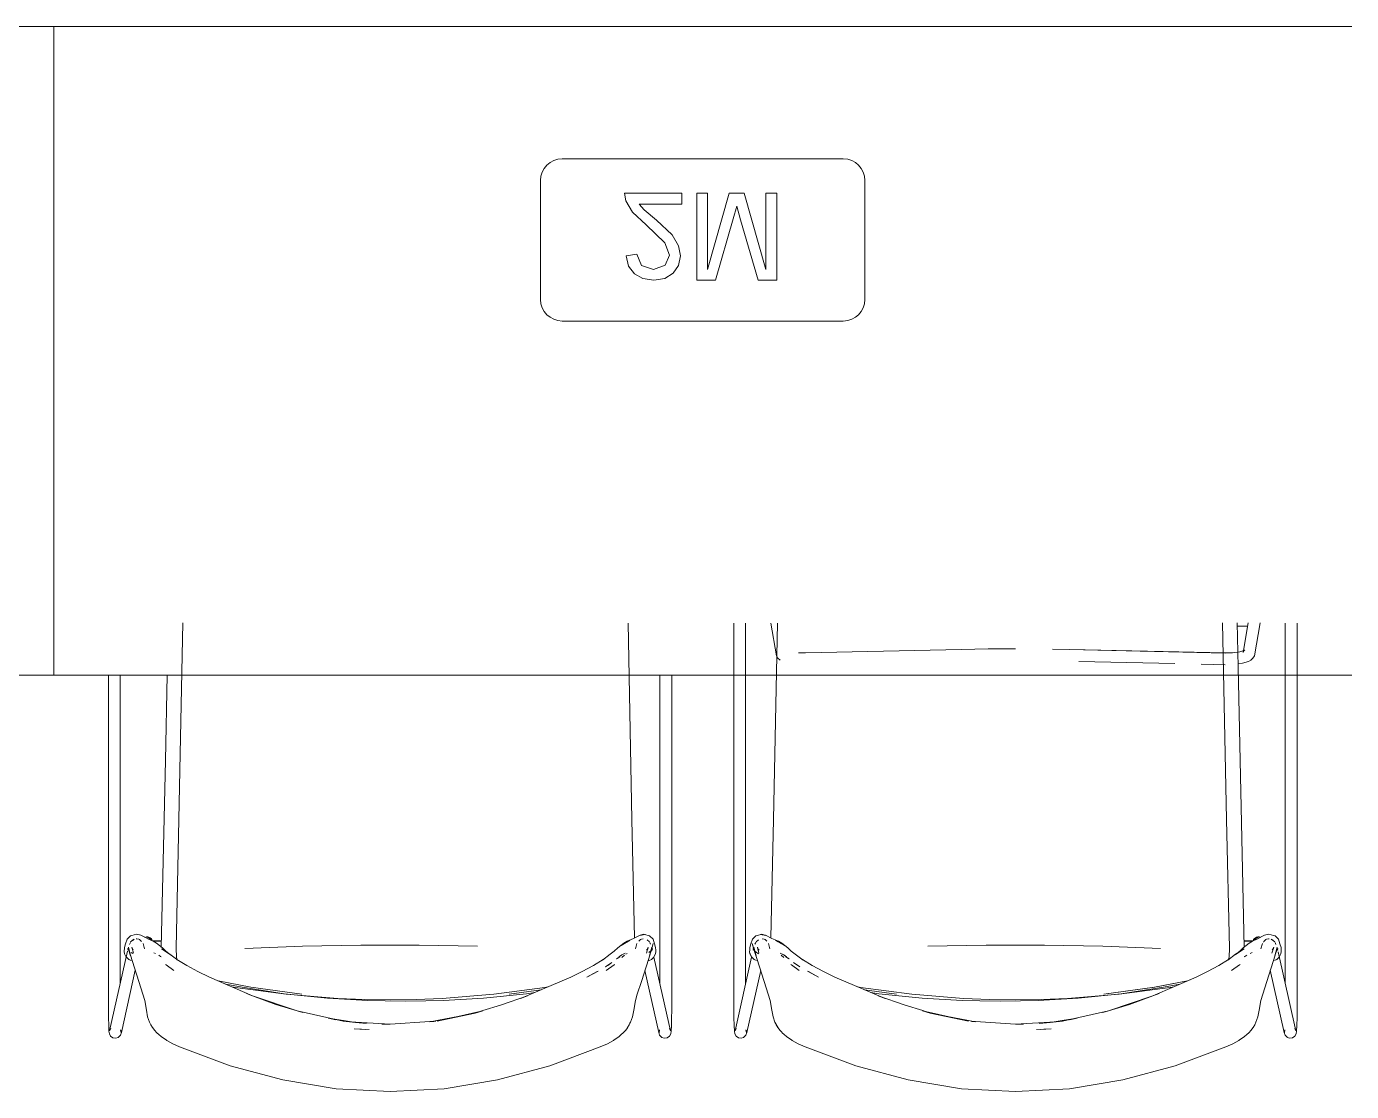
# Model space of a CAD drawing. Header units: millimetres. Extents: x 155927 to 326028, y -36033 to 97293.
# Drawn here: x 204776 to 206002, y 18546 to 19531 of the extents above; entities that cross this region are included whole.
import ezdxf

# ---------------------------------------------------------------- set-up
doc = ezdxf.new("R2010")
doc.units = ezdxf.units.MM
doc.header["$MEASUREMENT"] = 0
doc.layers.add('G-IMPT', color=8, linetype='CONTINUOUS', lineweight=9)
doc.layers.add('I-FURN', color=8, linetype='CONTINUOUS', lineweight=9)

msp = doc.modelspace()

# ---------------------------------------------------------------- linework, layer by layer
at = {"layer": 'G-IMPT'}
for p, q in [((204920.9, 18979.6), (204917.2, 18797.6)), ((205336.1, 18797.6), (205332.5, 18979.4)), ((205430.4, 18979.4), (205430.4, 18620.7)), ((205441.3, 18646.4), (205441.3, 18979.4)), ((205464.5, 18979.4), (205469.8, 18949.1)), ((205467.1, 18797.6), (205470.8, 18979.4)), ((205882.4, 18979.6), (205886, 18797.6)), ((205895.8, 18979.6), (205896.7, 18938.8)), ((205901.4, 18952.3), (205906.1, 18979.6)), ((205911.8, 18949.1), (205917.2, 18979.6)), ((205940.3, 18979.3), (205940.3, 18645.8)), ((205951.2, 18979.3), (205951.2, 18620.7)), ((205905.6, 18976.7), (205895.5, 18976.7)), ((205496.5, 18951.8), (205640.8, 18955.1)), ((205640.8, 18955.1), (205665.7, 18955.5)), ((205665.7, 18955.5), (205690.8, 18955.7)), ((205740.8, 18955.1), (205725, 18955.4)), ((205885.1, 18951.8), (205740.9, 18955)), ((205884.8, 18951.7), (205740.9, 18955)), ((205471.2, 18947), (205469.8, 18949.1)), ((205473.2, 18945), (205471.2, 18947)), ((205496.5, 18951.8), (205490.1, 18952)), ((205838.2, 18942), (205749.3, 18944)), ((205885.1, 18951.8), (205891.5, 18952)), ((205891.5, 18952), (205898.4, 18952.9)), ((205898.4, 18952.9), (205903, 18954.4)), ((205900.8, 18942.2), (205906.3, 18944)), ((205903, 18954.4), (205901.1, 18953)), ((205902.3, 18954.3), (205901.1, 18953)), ((205901.4, 18952.3), (205902.3, 18954.3)), ((205906.3, 18944), (205908.4, 18945)), ((205910.4, 18947), (205908.4, 18945)), ((205911.8, 18949.1), (205910.4, 18947)), ((204852.1, 18931.2), (204852.1, 18620.7)), ((204862.9, 18931.2), (204862.9, 18645.8)), ((204906.4, 18931.2), (204904.7, 18852.2)), ((205362, 18645.8), (205362, 18931.2)), ((205372.9, 18931.2), (205372.9, 18620.7)), ((205884.7, 18940.9), (205862.6, 18941.5)), ((205896.6, 18941.7), (205900.8, 18942.2)), ((205896.7, 18938.8), (205898.5, 18852.2)), ((204900.9, 18679.3), (204904.7, 18852.2)), ((205902.4, 18679.3), (205898.5, 18852.2)), ((204914.6, 18678.8), (204917.2, 18797.6)), ((205338.6, 18688.2), (205336.1, 18797.6)), ((205464.7, 18688.2), (205467.1, 18797.6)), ((205888.7, 18678.8), (205886, 18797.6)), ((204869.3, 18686.9), (204867.9, 18682.7)), ((204869.3, 18686.9), (204872.5, 18690)), ((204872.5, 18690), (204873.8, 18690.5)), ((204875.3, 18686.7), (204872.6, 18684.5)), ((204873.8, 18690.5), (204878, 18691.7)), ((204874.2, 18685.7), (204875.8, 18686.9)), ((204874.2, 18685.7), (204874.8, 18686.1)), ((204875.8, 18686.9), (204874.8, 18686.1)), ((204877.8, 18687.4), (204878.4, 18687.3)), ((204882.1, 18690.8), (204878, 18691.7)), ((204880.3, 18686.9), (204878.4, 18687.3)), ((204880.9, 18686.6), (204880.3, 18686.9)), ((204880.9, 18686.6), (204882.7, 18684.9)), ((204882.1, 18690.8), (204890.5, 18686.4)), ((204893.4, 18685.2), (204888.5, 18687.4)), ((204888.5, 18687.4), (204890.5, 18686.4)), ((204901.1, 18685.7), (204893, 18685.4)), ((204893.7, 18685), (204900, 18685.3)), ((204893.7, 18685), (204901.1, 18685.3)), ((205326.1, 18681.2), (205334.4, 18686)), ((205329.7, 18683.5), (205334.4, 18686)), ((205331.6, 18685.2), (205337.6, 18687.7)), ((205343.6, 18690.7), (205337.6, 18687.7)), ((205344, 18686.6), (205342.4, 18685.1)), ((205346.9, 18691.7), (205343.2, 18690.4)), ((205348.3, 18691.2), (205343.2, 18690.4)), ((205348.3, 18691.2), (205343.6, 18690.7)), ((205344, 18686.6), (205345, 18687.1)), ((205346.6, 18687.3), (205345, 18687.1)), ((205346.9, 18691.7), (205351.1, 18690.5)), ((205350.1, 18686.5), (205352.4, 18684.5)), ((205351.1, 18690.5), (205352.4, 18690)), ((205352.4, 18690), (205355.7, 18686.9)), ((205357.1, 18682.7), (205355.7, 18686.9)), ((205446.2, 18682.7), (205447.6, 18686.9)), ((205450.8, 18690), (205447.6, 18686.9)), ((205452.2, 18690.5), (205450.8, 18690)), ((205453.2, 18686.5), (205450.9, 18684.5)), ((205456.4, 18691.7), (205452.2, 18690.5)), ((205455, 18691.2), (205460, 18690.4)), ((205455, 18691.2), (205459.6, 18690.7)), ((205456.4, 18691.7), (205460, 18690.4)), ((205456.7, 18687.3), (205458.3, 18687.1)), ((205459.2, 18686.6), (205458.3, 18687.1)), ((205459.2, 18686.6), (205460.9, 18685.1)), ((205459.6, 18690.7), (205465.6, 18687.7)), ((205471.7, 18685.2), (205465.6, 18687.7)), ((205473.5, 18683.5), (205468.9, 18686)), ((205471.5, 18684.5), (205468.9, 18686)), ((205902.2, 18685.7), (205910.3, 18685.4)), ((205909.5, 18685), (205902.2, 18685.3)), ((205909.5, 18685), (205903.3, 18685.3)), ((205909.9, 18685.2), (205914.7, 18687.4)), ((205921.2, 18690.8), (205912.7, 18686.4)), ((205914.7, 18687.4), (205912.7, 18686.4)), ((205922.4, 18686.6), (205920.5, 18684.9)), ((205921.2, 18690.8), (205925.2, 18691.7)), ((205922.4, 18686.6), (205922.9, 18686.9)), ((205922.9, 18686.9), (205924.9, 18687.3)), ((205925.5, 18687.4), (205924.9, 18687.3)), ((205929.4, 18690.5), (205925.2, 18691.7)), ((205929, 18685.7), (205927.4, 18686.9)), ((205927.4, 18686.9), (205928.5, 18686.1)), ((205928, 18686.7), (205930.6, 18684.5)), ((205929, 18685.7), (205928.5, 18686.1)), ((205930.8, 18690), (205929.4, 18690.5)), ((205934, 18686.9), (205930.8, 18690)), ((205934, 18686.9), (205935.4, 18682.7)), ((204869.7, 18675.9), (204853.1, 18602.3)), ((204866.9, 18679.4), (204866.7, 18675.4)), ((204867, 18673.7), (204866.7, 18675.4)), ((204866.9, 18679.4), (204867.9, 18682.7)), ((204867, 18673.7), (204867, 18673.4)), ((204867, 18673.4), (204868.4, 18670.5)), ((204870.3, 18678.7), (204869.9, 18676.7)), ((204871.4, 18675.1), (204869.9, 18678.3)), ((204871.2, 18676.2), (204869.9, 18678.3)), ((204872.3, 18672.2), (204870.5, 18679.7)), ((204870.5, 18679.7), (204872.5, 18671.6)), ((204871.4, 18675.1), (204870.7, 18677.4)), ((204870.7, 18677.4), (204872.5, 18671.6)), ((204871.2, 18676.2), (204871.6, 18675.9)), ((204871.5, 18682.2), (204872.3, 18683.9)), ((204871.9, 18682.7), (204872.3, 18683.9)), ((204874.5, 18673.8), (204873.1, 18674.6)), ((204873.7, 18679.7), (204874.7, 18677.6)), ((204873.7, 18679.7), (204875.3, 18674.1)), ((204875, 18677.3), (204873.9, 18678.4)), ((204873.9, 18678.4), (204874.7, 18677.6)), ((204875, 18677.3), (204874.3, 18677.9)), ((204884.1, 18683), (204885.5, 18678.2)), ((204893.4, 18685.2), (204896.5, 18683.3)), ((204895.5, 18673.8), (204894.1, 18674.4)), ((204896.5, 18683.3), (204901.9, 18679)), ((204901.1, 18678.1), (204908.8, 18673)), ((204901.1, 18678.1), (204909.3, 18672.5)), ((204905.1, 18676), (204901.9, 18679)), ((204905.1, 18676), (204909.3, 18672.5)), ((204908.8, 18673), (204916.2, 18667.6)), ((204915, 18670.4), (204914.6, 18678.8)), ((204978.3, 18678.3), (205031.5, 18680.4)), ((205085.4, 18681.4), (205031.5, 18680.4)), ((205085.4, 18681.4), (205139.5, 18681.4)), ((205193.4, 18680.4), (205139.5, 18681.4)), ((205316.1, 18673), (205308.8, 18667.6)), ((205316.1, 18673), (205319.8, 18676)), ((205323, 18679), (205319.8, 18676)), ((205328.5, 18683.3), (205323, 18679)), ((205329.7, 18683.5), (205326.1, 18681.2)), ((205330, 18674), (205326.2, 18672.1)), ((205326.8, 18672.4), (205330, 18674)), ((205331.6, 18685.2), (205328.5, 18683.3)), ((205330.4, 18673.2), (205331.6, 18673.9)), ((205340.8, 18683.1), (205339.5, 18678.2)), ((205351, 18678.4), (205349.5, 18676.9)), ((205349.5, 18676.9), (205350.6, 18677.8)), ((205351.2, 18679.6), (205349.7, 18674.1)), ((205351.2, 18679.6), (205350, 18677.2)), ((205351, 18678.4), (205350, 18677.2)), ((205354.2, 18677.4), (205351.7, 18669.1)), ((205353.7, 18676.2), (205351.9, 18674.6)), ((205354.4, 18679.7), (205352.3, 18671.6)), ((205353.1, 18682.7), (205352.6, 18683.9)), ((205352.6, 18683.9), (205353.4, 18682.3)), ((205354.4, 18679.7), (205352.7, 18672.8)), ((205355.9, 18683), (205353.5, 18675.1)), ((205355, 18678.3), (205353.5, 18675.1)), ((205355, 18678.3), (205353.7, 18676.2)), ((205355.9, 18683), (205354.2, 18677.4)), ((205355, 18676.7), (205354.6, 18678.6)), ((205358, 18673.7), (205356.3, 18670.3)), ((205356.3, 18670.3), (205357.9, 18673.4)), ((205358, 18673.7), (205356.5, 18670.5)), ((205357.1, 18682.7), (205358, 18679.4)), ((205358, 18673.7), (205357.9, 18673.4)), ((205358, 18679.4), (205358.2, 18676.7)), ((205358, 18673.7), (205358.3, 18675.4)), ((205358.2, 18676.7), (205358.3, 18675.4)), ((205445.1, 18676.7), (205445, 18675.4)), ((205445.3, 18673.7), (205445, 18675.4)), ((205445.2, 18679.4), (205445.1, 18676.7)), ((205446.2, 18682.7), (205445.2, 18679.4)), ((205445.3, 18673.7), (205447, 18670.3)), ((205445.3, 18673.7), (205445.4, 18673.4)), ((205445.3, 18673.7), (205446.8, 18670.5)), ((205447, 18670.3), (205445.4, 18673.4)), ((205447.4, 18683), (205449, 18677.4)), ((205447.4, 18683), (205449.8, 18675.1)), ((205448.2, 18676.7), (205448.7, 18678.6)), ((205448.3, 18678.3), (205449.6, 18676.2)), ((205448.3, 18678.3), (205449.8, 18675.1)), ((205448.9, 18679.7), (205450.9, 18671.6)), ((205448.9, 18679.7), (205450.6, 18672.8)), ((205449, 18677.4), (205451.6, 18669.1)), ((205449.6, 18676.2), (205451.4, 18674.6)), ((205450.7, 18683.9), (205449.9, 18682.3)), ((205450.2, 18682.7), (205450.7, 18683.9)), ((205453.2, 18673.6), (205451.4, 18674.6)), ((205452.1, 18679.6), (205453.3, 18677.2)), ((205452.1, 18679.6), (205453.6, 18674.1)), ((205452.3, 18678.4), (205453.3, 18677.2)), ((205452.3, 18678.4), (205453.7, 18676.9)), ((205453.7, 18676.9), (205452.7, 18677.8)), ((205462.4, 18683.1), (205463.8, 18678.2)), ((205471.7, 18685.2), (205474.8, 18683.3)), ((205477.2, 18681.2), (205471.8, 18684.3)), ((205476.5, 18672.4), (205473.3, 18674)), ((205473.3, 18674), (205477, 18672.1)), ((205473.5, 18683.5), (205477.2, 18681.2)), ((205474.8, 18683.3), (205480.2, 18679)), ((205480.2, 18679), (205483.4, 18676)), ((205487.2, 18673), (205483.4, 18676)), ((205487.2, 18673), (205494.5, 18667.6)), ((205609.9, 18680.4), (205663.8, 18681.4)), ((205717.8, 18681.4), (205663.8, 18681.4)), ((205717.8, 18681.4), (205771.7, 18680.4)), ((205825, 18678.3), (205771.7, 18680.4)), ((205894.4, 18673), (205887.1, 18667.6)), ((205888.3, 18670.4), (205888.7, 18678.8)), ((205902.2, 18678.1), (205893.9, 18672.5)), ((205898.2, 18676), (205893.9, 18672.5)), ((205902.2, 18678.1), (205894.4, 18673)), ((205898.2, 18676), (205901.4, 18679)), ((205906.8, 18683.3), (205901.4, 18679)), ((205909.9, 18685.2), (205906.8, 18683.3)), ((205907.8, 18673.8), (205909.7, 18674.6)), ((205919.1, 18683), (205917.8, 18678.2)), ((205920.1, 18684.3), (205920.5, 18684.9)), ((205929.6, 18679.7), (205928, 18674.1)), ((205928.3, 18677.3), (205929.3, 18678.4)), ((205928.3, 18677.3), (205929, 18677.9)), ((205929.6, 18679.7), (205928.6, 18677.6)), ((205929.3, 18678.4), (205928.6, 18677.6)), ((205932.7, 18679.7), (205930.7, 18671.6)), ((205932.6, 18677.4), (205930.7, 18671.6)), ((205931.4, 18682.7), (205930.9, 18683.9)), ((205931.7, 18682.2), (205930.9, 18683.9)), ((205931, 18672.2), (205932.7, 18679.7)), ((205931.8, 18675.1), (205933.3, 18678.3)), ((205931.8, 18675.1), (205932.6, 18677.4)), ((205932, 18676.2), (205933.3, 18678.3)), ((205932.9, 18678.7), (205933.4, 18676.7)), ((205933.7, 18675.3), (205950.1, 18602.3)), ((205936.2, 18673.4), (205934.8, 18670.5)), ((205936.4, 18679.4), (205935.4, 18682.7)), ((205936.3, 18673.7), (205936.2, 18673.4)), ((205936.3, 18673.7), (205936.6, 18675.4)), ((205936.4, 18679.4), (205936.6, 18675.4)), ((204868.6, 18670.3), (204868.4, 18670.5)), ((204868.6, 18670.3), (204870.5, 18668.4)), ((204873, 18667.2), (204870.5, 18668.4)), ((204870.7, 18668.3), (204870.5, 18668.4)), ((204873.1, 18667.2), (204870.5, 18668.4)), ((204870.7, 18668.3), (204873.1, 18667.2)), ((204872.3, 18672.2), (204876.1, 18660.5)), ((204873, 18667.2), (204873.1, 18667.2)), ((204898.7, 18672.1), (204900.3, 18671)), ((204900.9, 18670.7), (204900.3, 18671)), ((204904.8, 18663.7), (204905.3, 18663.3)), ((204905.3, 18663.3), (204912.6, 18658)), ((204915.7, 18667.5), (204915, 18670.4)), ((204924.4, 18662.7), (204915.4, 18668.1)), ((204916.2, 18667.6), (204915.4, 18668.1)), ((204934.8, 18657.2), (204924.4, 18662.7)), ((205290.1, 18657.2), (205300.5, 18662.7)), ((205309.5, 18668.1), (205300.5, 18662.7)), ((205309.5, 18668.1), (205308.8, 18667.6)), ((205317.7, 18665.5), (205311.7, 18661.5)), ((205311.7, 18661.5), (205313.7, 18662.8)), ((205312.4, 18658), (205319.7, 18663.3)), ((205317.7, 18665.5), (205313.7, 18662.8)), ((205320.2, 18663.7), (205319.7, 18663.3)), ((205325, 18670.8), (205321.9, 18668.7)), ((205322.5, 18669.1), (205321.9, 18668.7)), ((205322.5, 18669.1), (205325, 18670.8)), ((205326.8, 18672.4), (205324.1, 18670.7)), ((205324.6, 18671), (205324.1, 18670.7)), ((205326.8, 18672.4), (205324.6, 18671)), ((205326.8, 18672.4), (205326.2, 18672.1)), ((205329.2, 18672.3), (205326.7, 18670.2)), ((205344.9, 18648), (205351.7, 18669.1)), ((205352, 18667.2), (205351.9, 18667.2)), ((205352, 18667.2), (205354.2, 18668.3)), ((205352.3, 18671.6), (205352.7, 18672.8)), ((205354.2, 18668.3), (205354.4, 18668.4)), ((205356.5, 18670.5), (205354.4, 18668.4)), ((205354.7, 18668.7), (205356.5, 18670.5)), ((205354.7, 18668.7), (205356.3, 18670.3)), ((205356.3, 18670.3), (205356.5, 18670.5)), ((205371.8, 18602.3), (205356.4, 18670.5)), ((205431.5, 18602.3), (205446.8, 18670.5)), ((205448.6, 18668.7), (205446.8, 18670.5)), ((205447, 18670.3), (205446.8, 18670.5)), ((205446.8, 18670.5), (205448.9, 18668.4)), ((205448.6, 18668.7), (205447, 18670.3)), ((205449.1, 18668.3), (205448.9, 18668.4)), ((205451.3, 18667.2), (205449.1, 18668.3)), ((205450.9, 18671.6), (205450.6, 18672.8)), ((205451.3, 18667.2), (205451.4, 18667.2)), ((205458.4, 18648), (205451.6, 18669.1)), ((205474.1, 18672.3), (205476.5, 18670.2)), ((205476.5, 18672.4), (205477, 18672.1)), ((205476.5, 18672.4), (205478.6, 18671)), ((205476.5, 18672.4), (205479.2, 18670.7)), ((205480.8, 18669.1), (205478.3, 18670.8)), ((205478.3, 18670.8), (205481.4, 18668.7)), ((205478.6, 18671), (205479.2, 18670.7)), ((205480.8, 18669.1), (205481.4, 18668.7)), ((205483.1, 18663.7), (205483.6, 18663.3)), ((205490.9, 18658), (205483.6, 18663.3)), ((205485.6, 18665.5), (205491.5, 18661.5)), ((205485.6, 18665.5), (205489.6, 18662.8)), ((205491.5, 18661.5), (205489.6, 18662.8)), ((205493.8, 18668.1), (205494.5, 18667.6)), ((205493.8, 18668.1), (205502.7, 18662.7)), ((205513.2, 18657.2), (205502.7, 18662.7)), ((205868.4, 18657.2), (205878.9, 18662.7)), ((205878.9, 18662.7), (205887.8, 18668.1)), ((205887.1, 18667.6), (205887.8, 18668.1)), ((205887.6, 18667.5), (205888.3, 18670.4)), ((205898, 18663.3), (205890.7, 18658)), ((205898.5, 18663.7), (205898, 18663.3)), ((205902.4, 18670.7), (205903, 18671)), ((205904.6, 18672.1), (205903, 18671)), ((205931, 18672.2), (205927.1, 18660.5)), ((205930.2, 18667.2), (205932.7, 18668.4)), ((205932.5, 18668.3), (205930.2, 18667.2)), ((205930.3, 18667.2), (205930.2, 18667.2)), ((205930.3, 18667.2), (205932.7, 18668.4)), ((205932.5, 18668.3), (205932.7, 18668.4)), ((205934.6, 18670.3), (205932.7, 18668.4)), ((205934.6, 18670.3), (205934.8, 18670.5)), ((204864, 18600.7), (204876.9, 18658.3)), ((204876.1, 18660.5), (204880, 18648)), ((204934.8, 18657.2), (204945.4, 18652)), ((204954.8, 18647.8), (204945.4, 18652)), ((204954.8, 18647.8), (204945.4, 18651.9)), ((204985.4, 18634.7), (204945.4, 18651.9)), ((205279.5, 18652), (205233.1, 18632.1)), ((205279.5, 18652), (205290.1, 18657.2)), ((205304.9, 18657.5), (205294.5, 18652)), ((205294.5, 18652), (205303.9, 18657)), ((205304.9, 18657.5), (205303.9, 18657)), ((205348.1, 18658.1), (205360.9, 18600.7)), ((205455.2, 18658.1), (205442.3, 18600.7)), ((205498.4, 18657.5), (205508.8, 18652)), ((205498.4, 18657.5), (205499.3, 18657)), ((205508.8, 18652), (205499.3, 18657)), ((205523.8, 18652), (205513.2, 18657.2)), ((205523.8, 18652), (205570.2, 18632.1)), ((205817.9, 18634.7), (205857.9, 18651.9)), ((205848.5, 18647.8), (205857.8, 18652)), ((205848.5, 18647.8), (205857.9, 18651.9)), ((205868.4, 18657.2), (205857.8, 18652)), ((205927.1, 18660.5), (205923.3, 18648)), ((205939.3, 18600.7), (205926.4, 18658.3)), ((204880, 18648), (204883.9, 18636)), ((204983.8, 18642.6), (204953.5, 18648.4)), ((204953.5, 18648.4), (204983.6, 18642.7)), ((204975.6, 18642.5), (204960.5, 18645.4)), ((204969.2, 18642.4), (204966, 18643)), ((205016.5, 18636), (204969.2, 18642.4)), ((204975.6, 18642.5), (205014.7, 18636.6)), ((204979.6, 18636.9), (204985.4, 18634.7)), ((204979.6, 18636.9), (204985.4, 18634.7)), ((205030.9, 18636.2), (204983.6, 18642.7)), ((204983.8, 18642.6), (205030.9, 18636.2)), ((205014.7, 18636.6), (205054.5, 18632.5)), ((205198.9, 18632.5), (205238.6, 18636.6)), ((205208.4, 18636), (205255.7, 18642.4)), ((205252.1, 18640.3), (205222.5, 18636.2)), ((205252.1, 18640.3), (205222.5, 18636.2)), ((205246.3, 18637.8), (205238.6, 18636.6)), ((205255.7, 18642.4), (205258.3, 18642.9)), ((205341.1, 18636), (205344.9, 18648)), ((205462.2, 18636), (205458.4, 18648)), ((205547.6, 18642.4), (205544.9, 18642.9)), ((205594.9, 18636), (205547.6, 18642.4)), ((205551.1, 18640.3), (205580.8, 18636.2)), ((205551.2, 18640.3), (205580.8, 18636.2)), ((205557, 18637.8), (205564.6, 18636.6)), ((205604.4, 18632.5), (205564.6, 18636.6)), ((205788.5, 18636.6), (205748.8, 18632.5)), ((205772.4, 18636.2), (205819.6, 18642.7)), ((205819.5, 18642.6), (205772.4, 18636.2)), ((205786.7, 18636), (205834, 18642.4)), ((205827.7, 18642.5), (205788.5, 18636.6)), ((205823.6, 18636.9), (205817.9, 18634.7)), ((205823.6, 18636.9), (205817.9, 18634.7)), ((205819.5, 18642.6), (205849.8, 18648.4)), ((205849.8, 18648.4), (205819.6, 18642.7)), ((205827.7, 18642.5), (205842.8, 18645.4)), ((205834, 18642.4), (205837.2, 18643)), ((205923.3, 18648), (205919.4, 18636)), ((204885.6, 18630.4), (204883.9, 18636)), ((204887.2, 18621.2), (204885.6, 18630.4)), ((204985.4, 18634.7), (205026.6, 18620.6)), ((204985.4, 18634.7), (205006.9, 18626.7)), ((204985.4, 18634.7), (205006.9, 18626.7)), ((205026.6, 18620.6), (205006.9, 18626.7)), ((205006.9, 18626.7), (205026.6, 18620.7)), ((205064.3, 18632.2), (205016.5, 18636)), ((205054.5, 18632.5), (205091.6, 18630.4)), ((205064.3, 18632.2), (205088.4, 18631.2)), ((205088.4, 18631.2), (205112.5, 18630.9)), ((205091.6, 18630.4), (205107.8, 18630.1)), ((205107.8, 18630.1), (205126.7, 18629.7)), ((205112.5, 18630.9), (205136.5, 18631.3)), ((205145.5, 18630.1), (205126.7, 18629.7)), ((205160.6, 18632.2), (205136.5, 18631.3)), ((205145.5, 18630.1), (205161.8, 18630.4)), ((205208.4, 18636), (205160.6, 18632.2)), ((205198.9, 18632.5), (205161.8, 18630.4)), ((205214.5, 18626.1), (205198.3, 18620.9)), ((205214.5, 18626.1), (205239.5, 18634.7)), ((205239.5, 18634.7), (205233.1, 18632.1)), ((205339.4, 18630.4), (205337.8, 18621.2)), ((205339.4, 18630.4), (205341.1, 18636)), ((205463.9, 18630.4), (205462.2, 18636)), ((205463.9, 18630.4), (205465.5, 18621.2)), ((205588.8, 18626.1), (205563.7, 18634.7)), ((205563.7, 18634.7), (205570.2, 18632.1)), ((205588.8, 18626.1), (205605, 18620.9)), ((205594.9, 18636), (205642.7, 18632.2)), ((205604.4, 18632.5), (205641.4, 18630.4)), ((205657.7, 18630.1), (205641.4, 18630.4)), ((205642.7, 18632.2), (205666.7, 18631.3)), ((205657.7, 18630.1), (205676.6, 18629.7)), ((205690.8, 18630.9), (205666.7, 18631.3)), ((205695.4, 18630.1), (205676.6, 18629.7)), ((205714.9, 18631.2), (205690.8, 18630.9)), ((205711.7, 18630.4), (205695.4, 18630.1)), ((205748.8, 18632.5), (205711.7, 18630.4)), ((205738.9, 18632.2), (205714.9, 18631.2)), ((205738.9, 18632.2), (205786.7, 18636)), ((205817.9, 18634.7), (205776.7, 18620.6)), ((205776.7, 18620.6), (205796.4, 18626.7)), ((205796.4, 18626.7), (205776.7, 18620.7)), ((205817.9, 18634.7), (205796.4, 18626.7)), ((205817.9, 18634.7), (205796.4, 18626.7)), ((205916.1, 18621.2), (205917.7, 18630.4)), ((205917.7, 18630.4), (205919.4, 18636)), ((204852.1, 18614.5), (204852.1, 18620.7)), ((204852.1, 18614.5), (204852.3, 18607.3)), ((204887.2, 18621.2), (204888.3, 18615.1)), ((204890.1, 18610.2), (204888.3, 18615.1)), ((205031.8, 18619.2), (205026.6, 18620.7)), ((205069.1, 18611.3), (205026.6, 18620.6)), ((205026.6, 18620.6), (205031.8, 18619.2)), ((205055.3, 18613.8), (205062.4, 18612.5)), ((205055.3, 18613.8), (205069.4, 18611.7)), ((205155.8, 18611.7), (205191.3, 18618.7)), ((205198.4, 18620.6), (205155.9, 18611.3)), ((205191.3, 18618.7), (205155.9, 18611.3)), ((205191.3, 18618.7), (205198.3, 18620.9)), ((205198.4, 18620.6), (205191.3, 18618.7)), ((205336.7, 18615.1), (205334.9, 18610.2)), ((205337.8, 18621.2), (205336.7, 18615.1)), ((205372.7, 18607.3), (205372.8, 18614.5)), ((205372.9, 18620.7), (205372.8, 18614.5)), ((205430.4, 18620.7), (205430.4, 18614.5)), ((205430.6, 18607.3), (205430.4, 18614.5)), ((205465.5, 18621.2), (205466.6, 18615.1)), ((205466.6, 18615.1), (205468.4, 18610.2)), ((205604.9, 18620.6), (205612, 18618.7)), ((205604.9, 18620.6), (205647.4, 18611.3)), ((205612, 18618.7), (205605, 18620.9)), ((205647.5, 18611.7), (205612, 18618.7)), ((205612, 18618.7), (205647.4, 18611.3)), ((205748, 18613.8), (205733.9, 18611.7)), ((205734.2, 18611.3), (205776.7, 18620.6)), ((205748, 18613.8), (205740.8, 18612.5)), ((205771.5, 18619.2), (205776.7, 18620.7)), ((205776.7, 18620.6), (205771.5, 18619.2)), ((205913.2, 18610.2), (205915, 18615.1)), ((205916.1, 18621.2), (205915, 18615.1)), ((205951.2, 18614.5), (205951, 18607.3)), ((205951.2, 18614.5), (205951.2, 18620.7)), ((204852.3, 18607.3), (204852.5, 18602)), ((204852.5, 18602), (204852.9, 18599.6)), ((204852.9, 18599.6), (204854.1, 18597.3)), ((204853.1, 18602.3), (204854.2, 18604.5)), ((204854, 18604.2), (204854.2, 18604.5)), ((204864, 18600.7), (204863.2, 18598.2)), ((204863.3, 18603.1), (204863.7, 18600.5)), ((204863.4, 18602.8), (204863.7, 18600.5)), ((204890.1, 18610.2), (204891.3, 18607.9)), ((204892.8, 18605.4), (204891.3, 18607.9)), ((204893.1, 18604.9), (204892.8, 18605.4)), ((204893.1, 18604.9), (204894.6, 18603)), ((204894.6, 18603), (204896.8, 18600.5)), ((204896.8, 18600.5), (204898.6, 18598.7)), ((205069.1, 18611.3), (205090.7, 18608.9)), ((205069.1, 18611.3), (205080.4, 18610)), ((205069.4, 18611.7), (205080.4, 18610)), ((205112.5, 18608.3), (205075.5, 18610.6)), ((205075.5, 18610.6), (205080.4, 18610)), ((205089.6, 18603.6), (205079.4, 18604.1)), ((205079.4, 18604.1), (205093, 18603.4)), ((205090.7, 18608.9), (205080.4, 18610)), ((205112.5, 18608.3), (205105, 18608.4)), ((205112.5, 18608.3), (205105, 18608.4)), ((205149.4, 18610.8), (205112.5, 18608.3)), ((205149.4, 18610.6), (205155.8, 18611.7)), ((205149.4, 18610.8), (205154.8, 18611.2)), ((205149.4, 18610.6), (205152.9, 18611)), ((205328.1, 18600.5), (205326.3, 18598.7)), ((205328.1, 18600.5), (205328.6, 18601.1)), ((205330.4, 18603), (205328.6, 18601.1)), ((205331.9, 18604.9), (205330.4, 18603)), ((205331.9, 18604.9), (205334.9, 18610.2)), ((205334.3, 18609.2), (205331.9, 18604.9)), ((205331.9, 18604.9), (205332.1, 18605.4)), ((205332.1, 18605.4), (205333.7, 18607.9)), ((205333.7, 18607.9), (205334.9, 18610.2)), ((205334.3, 18609.2), (205334.9, 18610.2)), ((205360.9, 18600.7), (205361.7, 18598.2)), ((205361.7, 18603.1), (205361.2, 18600.5)), ((205361.5, 18602.8), (205361.2, 18600.5)), ((205371.8, 18602.3), (205370.8, 18604.4)), ((205370.8, 18604.4), (205371, 18604.2)), ((205372, 18599.6), (205370.8, 18597.3)), ((205372, 18599.6), (205372.4, 18602)), ((205372.4, 18602), (205372.7, 18607.3)), ((205430.9, 18602), (205430.6, 18607.3)), ((205431.2, 18599.6), (205430.9, 18602)), ((205431.2, 18599.6), (205432.4, 18597.3)), ((205431.5, 18602.3), (205432.5, 18604.4)), ((205432.5, 18604.4), (205432.3, 18604.2)), ((205442.3, 18600.7), (205441.5, 18598.2)), ((205441.6, 18603.1), (205442.1, 18600.5)), ((205441.7, 18602.8), (205442.1, 18600.5)), ((205469, 18609.2), (205468.4, 18610.2)), ((205471.4, 18604.9), (205468.4, 18610.2)), ((205469.6, 18607.9), (205468.4, 18610.2)), ((205469, 18609.2), (205471.4, 18604.9)), ((205471.1, 18605.4), (205469.6, 18607.9)), ((205471.4, 18604.9), (205471.1, 18605.4)), ((205471.4, 18604.9), (205472.9, 18603)), ((205472.9, 18603), (205474.6, 18601.1)), ((205475.1, 18600.5), (205474.6, 18601.1)), ((205475.1, 18600.5), (205477, 18598.7)), ((205653.8, 18610.6), (205647.5, 18611.7)), ((205653.9, 18610.8), (205649.7, 18611.1)), ((205653.8, 18610.6), (205650.4, 18611)), ((205653.9, 18610.8), (205690.8, 18608.3)), ((205690.8, 18608.3), (205727.8, 18610.6)), ((205690.8, 18608.3), (205698.3, 18608.4)), ((205690.8, 18608.3), (205698.3, 18608.4)), ((205723.9, 18604.1), (205710.3, 18603.4)), ((205734.2, 18611.3), (205712.6, 18608.9)), ((205712.6, 18608.9), (205722.8, 18610)), ((205714.4, 18603.6), (205723.9, 18604.1)), ((205733.9, 18611.7), (205722.8, 18610)), ((205734.2, 18611.3), (205722.8, 18610)), ((205727.8, 18610.6), (205722.8, 18610)), ((205906.5, 18600.5), (205904.6, 18598.7)), ((205908.7, 18603), (205906.5, 18600.5)), ((205910.2, 18604.9), (205908.7, 18603)), ((205910.2, 18604.9), (205910.5, 18605.4)), ((205910.5, 18605.4), (205912, 18607.9)), ((205913.2, 18610.2), (205912, 18607.9)), ((205939.3, 18600.7), (205940.1, 18598.2)), ((205940, 18603.1), (205939.5, 18600.5)), ((205939.9, 18602.8), (205939.5, 18600.5)), ((205950.1, 18602.3), (205949.1, 18604.5)), ((205949.3, 18604.2), (205949.1, 18604.5)), ((205950.4, 18599.6), (205949.2, 18597.3)), ((205950.7, 18602), (205950.4, 18599.6)), ((205951, 18607.3), (205950.7, 18602)), ((204854.1, 18597.3), (204856.2, 18595.8)), ((204858.9, 18595.4), (204856.2, 18595.8)), ((204858.9, 18595.4), (204861, 18596.1)), ((204861.4, 18596.5), (204861, 18596.1)), ((204861.4, 18596.5), (204863.2, 18598.2)), ((204863.2, 18598.2), (204862.9, 18597.9)), ((204900.7, 18597), (204898.6, 18598.7)), ((204905.6, 18593.6), (204900.7, 18597)), ((204905.6, 18593.6), (204905.9, 18593.4)), ((204911.5, 18590.2), (204905.9, 18593.4)), ((204917.9, 18587.4), (204911.5, 18590.2)), ((204964.7, 18569.8), (204917.9, 18587.4)), ((205260.2, 18569.8), (205306.9, 18587.3)), ((205306.9, 18587.3), (205313.4, 18590.2)), ((205319, 18593.4), (205313.4, 18590.2)), ((205319, 18593.4), (205319.3, 18593.6)), ((205324.2, 18597), (205319.3, 18593.6)), ((205324.2, 18597), (205326.3, 18598.7)), ((205361.7, 18598.2), (205362, 18597.9)), ((205363.9, 18596.1), (205362, 18597.9)), ((205363.9, 18596.1), (205366, 18595.4)), ((205368.7, 18595.8), (205366, 18595.4)), ((205370.8, 18597.3), (205368.7, 18595.8)), ((205432.4, 18597.3), (205434.6, 18595.8)), ((205434.6, 18595.8), (205437.2, 18595.4)), ((205439.4, 18596.1), (205437.2, 18595.4)), ((205439.4, 18596.1), (205441.2, 18597.9)), ((205441.5, 18598.2), (205441.2, 18597.9)), ((205479.1, 18597), (205477, 18598.7)), ((205479.1, 18597), (205483.9, 18593.6)), ((205484.2, 18593.4), (205483.9, 18593.6)), ((205484.2, 18593.4), (205489.8, 18590.2)), ((205496.3, 18587.3), (205489.8, 18590.2)), ((205543.1, 18569.8), (205496.3, 18587.3)), ((205838.5, 18569.8), (205885.4, 18587.4)), ((205885.4, 18587.4), (205891.8, 18590.2)), ((205891.8, 18590.2), (205897.4, 18593.4)), ((205897.7, 18593.6), (205897.4, 18593.4)), ((205897.7, 18593.6), (205902.5, 18597)), ((205902.5, 18597), (205904.6, 18598.7)), ((205941.9, 18596.5), (205940.1, 18598.2)), ((205940.1, 18598.2), (205940.4, 18597.9)), ((205941.9, 18596.5), (205942.2, 18596.1)), ((205944.4, 18595.4), (205942.2, 18596.1)), ((205944.4, 18595.4), (205947, 18595.8)), ((205949.2, 18597.3), (205947, 18595.8)), ((205013.2, 18556.8), (204964.7, 18569.8)), ((205260.2, 18569.8), (205211.8, 18556.8)), ((205543.1, 18569.8), (205591.5, 18556.8)), ((205790.1, 18556.8), (205838.5, 18569.8)), ((205013.2, 18556.8), (205062.6, 18548.7)), ((205211.8, 18556.8), (205162.4, 18548.7)), ((205591.5, 18556.8), (205640.9, 18548.7)), ((205790.1, 18556.8), (205740.7, 18548.7)), ((205112.5, 18546.1), (205062.6, 18548.7)), ((205112.5, 18546.1), (205162.4, 18548.7)), ((205690.8, 18546.1), (205640.9, 18548.7)), ((205690.8, 18546.1), (205740.7, 18548.7))]:
    msp.add_line(p, q, dxfattribs=at)
at = {"layer": 'I-FURN'}
for p, q in [((204801.4, 19531.2), (203601.3, 19531.2)), ((204801.4, 18931.2), (204801.4, 19531.2)), ((206001.8, 19531.2), (204801.7, 19531.2)), ((204801.7, 19531.2), (204801.7, 18931.2)), ((205531.6, 19408.8), (205271.6, 19408.8)), ((205251.6, 19388.8), (205251.6, 19278.8)), ((205551.6, 19278.8), (205551.6, 19388.8)), ((205382.2, 19377), (205329.4, 19377)), ((205329.4, 19377), (205330.5, 19370)), ((205382.2, 19366.9), (205382.2, 19377)), ((205396, 19377), (205396, 19296.6)), ((205406, 19377), (205396, 19377)), ((205426.2, 19377), (205406, 19306.6)), ((205406, 19306.6), (205406, 19377)), ((205439.8, 19377), (205426.2, 19377)), ((205460, 19306.6), (205439.8, 19377)), ((205470.1, 19377), (205460, 19377)), ((205460, 19377), (205460, 19306.6)), ((205470.1, 19296.6), (205470.1, 19377)), ((205330.5, 19370), (205336.6, 19359.4)), ((205336.6, 19359.4), (205349.2, 19347.7)), ((205347.3, 19361.8), (205342.7, 19366.9)), ((205342.7, 19366.9), (205382.2, 19366.9)), ((205358.8, 19352.1), (205347.3, 19361.8)), ((205429.7, 19353.2), (205433, 19365.1)), ((205433, 19365.1), (205436.6, 19352.3)), ((205349.2, 19347.7), (205366.5, 19331)), ((205373.2, 19338.4), (205358.8, 19352.1)), ((205413.3, 19296.6), (205429.7, 19353.2)), ((205436.6, 19352.3), (205452.8, 19296.6)), ((205379.1, 19328.5), (205373.2, 19338.4)), ((205366.5, 19331), (205370.9, 19319.6)), ((205380.9, 19319), (205379.1, 19328.5)), ((205340.7, 19320.5), (205330.7, 19319.2)), ((205330.7, 19319.2), (205333.1, 19309.5)), ((205345, 19310.3), (205340.7, 19320.5)), ((205356.1, 19306.6), (205345, 19310.3)), ((205366.8, 19310.4), (205356.1, 19306.6)), ((205370.9, 19319.6), (205366.8, 19310.4)), ((205374.3, 19303), (205379.3, 19310.2)), ((205379.3, 19310.2), (205380.9, 19319)), ((205333.1, 19309.5), (205338.4, 19302.4)), ((205338.4, 19302.4), (205346.2, 19298)), ((205346.2, 19298), (205356.3, 19296.6)), ((205356.3, 19296.6), (205366.5, 19298.2)), ((205366.5, 19298.2), (205374.3, 19303)), ((205396, 19296.6), (205413.3, 19296.6)), ((205452.8, 19296.6), (205470.1, 19296.6)), ((205271.6, 19258.8), (205531.6, 19258.8)), ((203601.3, 18931.2), (204801.4, 18931.2)), ((204801.7, 18931.2), (206001.8, 18931.2)), ((204885.7, 18688.7), (204887.2, 18689.2)), ((204887.2, 18689.2), (204888.4, 18689.2)), ((204892.3, 18686.7), (204887.2, 18689.2)), ((204887.2, 18689.2), (204891.5, 18687.6)), ((204887.2, 18689.2), (204889.5, 18688.9)), ((204887.2, 18689.2), (204890.5, 18688.4)), ((204888.4, 18689.2), (204889.5, 18688.9)), ((204892.3, 18686.7), (204888.5, 18687.4)), ((204889.5, 18688.9), (204890.5, 18688.4)), ((204892.3, 18686.7), (204889.7, 18686.9)), ((204892.3, 18686.7), (204890.2, 18686.7)), ((204891.5, 18687.6), (204890.5, 18688.4)), ((204892.3, 18686.7), (204890.6, 18686.5)), ((204892.3, 18686.7), (204890.8, 18686.4)), ((204892.3, 18686.7), (204891.5, 18687.6)), ((204892.3, 18686.7), (204892.5, 18685.5)), ((205911, 18686.7), (205910.8, 18685.5)), ((205911, 18686.7), (205916.1, 18689.2)), ((205911, 18686.7), (205911.8, 18687.6)), ((205911, 18686.7), (205914.8, 18687.4)), ((205911, 18686.7), (205913.6, 18686.9)), ((205911, 18686.7), (205912.4, 18686.4)), ((205911, 18686.7), (205913, 18686.7)), ((205911, 18686.7), (205912.7, 18686.5)), ((205916.1, 18689.2), (205911.8, 18687.6)), ((205911.8, 18687.6), (205912.7, 18688.4)), ((205916.1, 18689.2), (205912.7, 18688.4)), ((205913.8, 18688.9), (205912.7, 18688.4)), ((205914.9, 18689.2), (205913.8, 18688.9)), ((205916.1, 18689.2), (205913.8, 18688.9)), ((205916.1, 18689.2), (205914.9, 18689.2)), ((205917.6, 18688.7), (205916.1, 18689.2))]:
    msp.add_line(p, q, dxfattribs=at)
for centre, start, end in [((205271.6, 19388.8), 90, 180), ((205531.6, 19388.8), 0, 90), ((205271.6, 19278.8), 180, 270), ((205531.6, 19278.8), 270, 0)]:
    msp.add_arc(centre, 20, start, end, dxfattribs=at)

doc.saveas('drawing.dxf')
